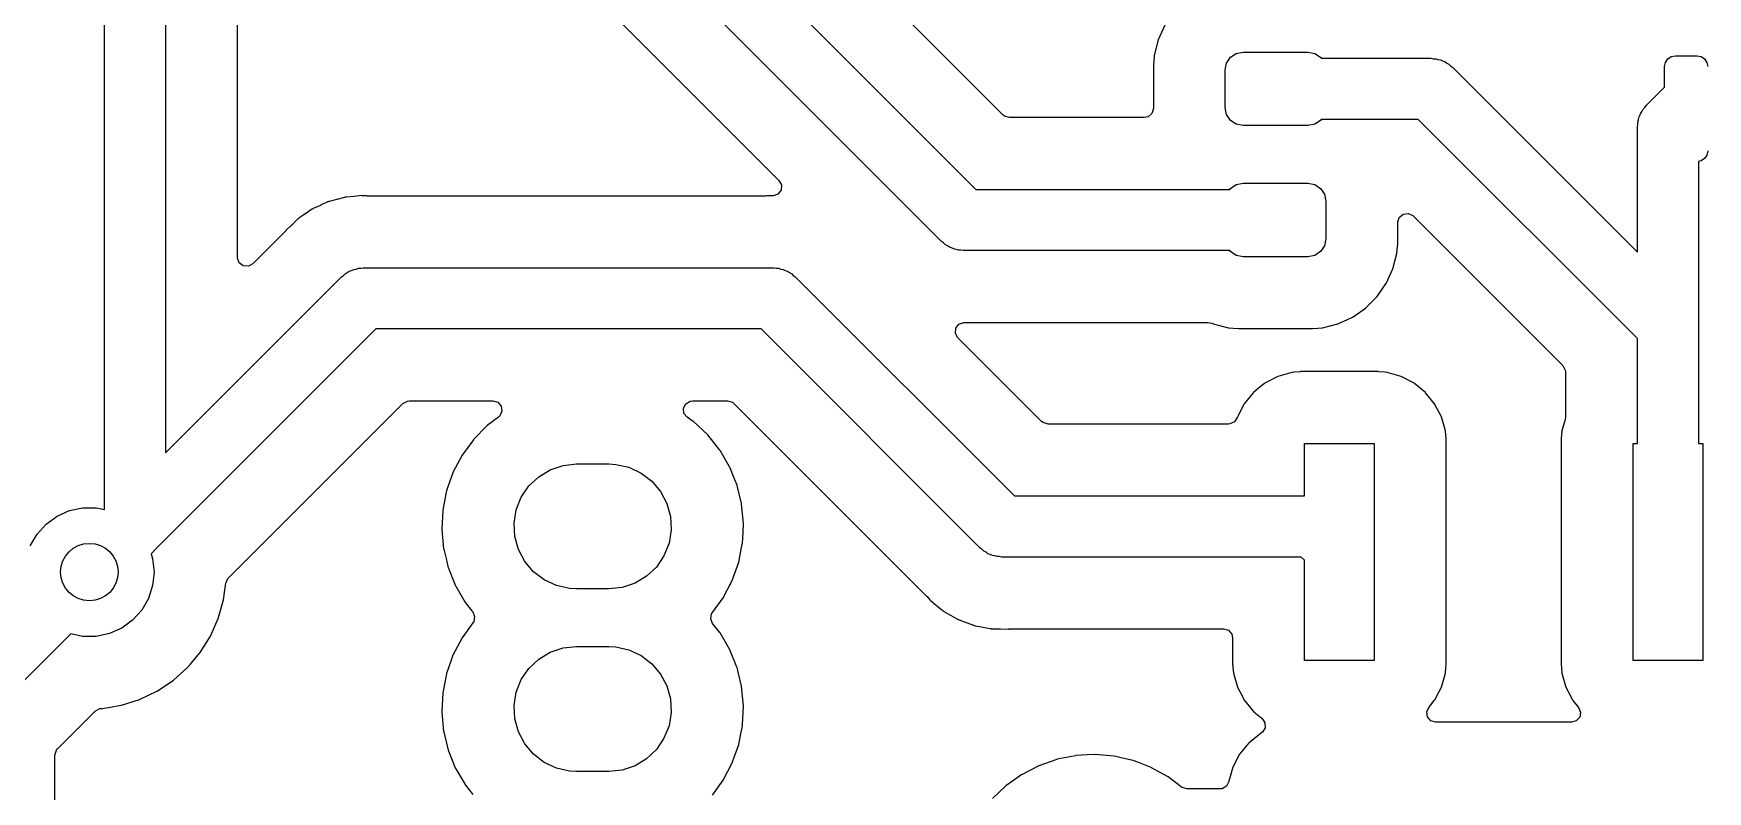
# Model space of a CAD drawing. Extents: x 86.3 to 160.1, y -151.8 to -76.2.
# Drawn here: x 109.71 to 133.01, y -100.84 to -90.29 of the extents above; entities that cross this region are included whole.
import ezdxf

# ---------------------------------------------------------------- set-up
doc = ezdxf.new("R2010")
doc.units = 0
doc.layers.add('BLACK', color=7, linetype='CONTINUOUS')

msp = doc.modelspace()

# ---------------------------------------------------------------- linework, layer by layer
at = {"layer": 'BLACK', "linetype": 'CONTINUOUS'}
for p, q in [((123.206, -91.4251), (117.946, -86.1652)), ((116.903, -86.5369), (122.829, -92.4625)), ((110.7, -96.9196), (110.7, -87.032)), ((111.55, -87.0322), (111.55, -96.129)), ((122.352, -93.188), (116.302, -87.1383)), ((112.55, -93.4093), (112.55, -87.5092)), ((115.926, -88.1773), (120.088, -92.3386)), ((125.366, -90.3809), (125.311, -90.5971)), ((125.459, -90.1779), (125.366, -90.3809)), ((125.309, -90.621), (125.301, -90.7254)), ((125.311, -90.5971), (125.309, -90.621)), ((126.319, -90.7043), (126.373, -90.6232)), ((126.373, -90.6232), (126.454, -90.569)), ((126.454, -90.569), (126.55, -90.55)), ((126.55, -90.55), (127.45, -90.55)), ((127.45, -90.55), (127.546, -90.569)), ((127.546, -90.569), (127.627, -90.6232)), ((127.627, -90.6232), (127.636, -90.6375)), ((127.636, -90.6375), (129.162, -90.6375)), ((129.162, -90.6375), (129.196, -90.6427)), ((132.459, -90.6464), (132.508, -90.6139)), ((132.508, -90.6139), (132.565, -90.6025)), ((132.565, -90.6025), (132.865, -90.6025)), ((132.865, -90.6025), (132.922, -90.6139)), ((132.922, -90.6139), (132.971, -90.6464)), ((125.301, -90.7254), (125.299, -90.7379)), ((125.299, -90.7379), (125.299, -91.336)), ((126.3, -90.8), (126.319, -90.7043)), ((126.3, -91.325), (126.3, -90.8)), ((129.196, -90.6427), (129.229, -90.6427)), ((129.229, -90.6427), (129.261, -90.6531)), ((129.261, -90.6531), (129.294, -90.6583)), ((129.294, -90.6583), (129.324, -90.6735)), ((129.324, -90.6735), (129.355, -90.6838)), ((129.355, -90.6838), (129.383, -90.7035)), ((129.383, -90.7035), (129.412, -90.7187)), ((129.412, -90.7187), (129.436, -90.7423)), ((129.436, -90.7423), (129.463, -90.762)), ((129.463, -90.762), (132.036, -93.335)), ((132.415, -90.7525), (132.426, -90.6951)), ((132.415, -91.0391), (132.415, -90.7525)), ((132.426, -90.6951), (132.459, -90.6464)), ((132.971, -90.6464), (133.004, -90.6951)), ((133.004, -90.6951), (133.015, -90.7525)), ((132.16, -91.2935), (132.414, -91.0395)), ((132.414, -91.0395), (132.415, -91.0391)), ((125.299, -91.336), (125.279, -91.4041)), ((126.319, -91.4207), (126.3, -91.325)), ((132.117, -91.3442), (132.141, -91.3205)), ((132.141, -91.3205), (132.16, -91.2935)), ((123.227, -91.442), (123.206, -91.4251)), ((123.295, -91.462), (123.227, -91.442)), ((125.173, -91.462), (123.295, -91.462)), ((125.226, -91.4506), (125.173, -91.462)), ((125.279, -91.4041), (125.226, -91.4506)), ((126.373, -91.5018), (126.319, -91.4207)), ((126.454, -91.556), (126.373, -91.5018)), ((126.55, -91.575), (126.454, -91.556)), ((127.546, -91.556), (127.45, -91.575)), ((127.627, -91.5018), (127.546, -91.556)), ((127.636, -91.4875), (127.627, -91.5018)), ((128.986, -91.4875), (127.636, -91.4875)), ((132.036, -94.537), (128.986, -91.4875)), ((132.036, -91.594), (132.041, -91.561)), ((132.041, -91.5275), (132.052, -91.4957)), ((132.041, -91.561), (132.041, -91.5275)), ((132.052, -91.4957), (132.057, -91.4627)), ((132.057, -91.4627), (132.072, -91.4329)), ((132.072, -91.4329), (132.082, -91.4011)), ((132.082, -91.4011), (132.102, -91.374)), ((132.102, -91.374), (132.117, -91.3442)), ((127.45, -91.575), (126.55, -91.575)), ((132.036, -93.335), (132.036, -91.594)), ((132.971, -92.0336), (132.922, -92.0661)), ((133.004, -91.9849), (132.971, -92.0336)), ((133.015, -91.9275), (133.004, -91.9849)), ((132.922, -92.0661), (132.886, -92.0733)), ((132.886, -92.0733), (132.886, -96)), ((120.117, -92.4717), (120.074, -92.5285)), ((120.088, -92.3386), (120.122, -92.4009)), ((120.122, -92.4009), (120.117, -92.4717)), ((122.829, -92.4625), (126.364, -92.4625)), ((126.364, -92.4625), (126.373, -92.4482)), ((126.373, -92.4482), (126.454, -92.394)), ((126.454, -92.394), (126.55, -92.375)), ((126.55, -92.375), (127.45, -92.375)), ((127.45, -92.375), (127.546, -92.394)), ((127.546, -92.394), (127.627, -92.4482)), ((127.627, -92.4482), (127.681, -92.5293)), ((113.596, -92.7352), (113.592, -92.7375)), ((113.6, -92.7329), (113.596, -92.7352)), ((113.604, -92.7299), (113.6, -92.7329)), ((113.705, -92.6847), (113.604, -92.7299)), ((113.706, -92.684), (113.705, -92.6847)), ((113.786, -92.6466), (113.706, -92.684)), ((113.801, -92.6396), (113.786, -92.6466)), ((113.806, -92.6373), (113.801, -92.6396)), ((113.801, -92.6396), (113.801, -92.6396)), ((113.811, -92.6359), (113.806, -92.6373)), ((113.816, -92.6343), (113.811, -92.6359)), ((113.82, -92.6328), (113.816, -92.6343)), ((113.825, -92.6306), (113.82, -92.6328)), ((113.83, -92.6292), (113.825, -92.6306)), ((113.864, -92.6203), (113.83, -92.6292)), ((113.83, -92.6292), (113.83, -92.6292)), ((113.931, -92.6029), (113.864, -92.6203)), ((113.933, -92.6025), (113.931, -92.6029)), ((114.039, -92.5733), (113.933, -92.6025)), ((114.045, -92.5728), (114.039, -92.5733)), ((114.049, -92.5719), (114.045, -92.5728)), ((114.054, -92.5711), (114.049, -92.5719)), ((114.059, -92.5698), (114.054, -92.5711)), ((114.064, -92.5693), (114.059, -92.5698)), ((114.169, -92.5605), (114.064, -92.5693)), ((114.064, -92.5693), (114.064, -92.5693)), ((114.17, -92.5603), (114.169, -92.5605)), ((114.243, -92.5532), (114.17, -92.5603)), ((114.28, -92.5495), (114.243, -92.5532)), ((114.285, -92.5499), (114.28, -92.5495)), ((114.346, -92.5542), (114.285, -92.5499)), ((114.285, -92.5499), (114.285, -92.5499)), ((114.355, -92.5545), (114.346, -92.5542)), ((119.902, -92.5545), (114.355, -92.5545)), ((119.92, -92.5532), (119.902, -92.5545)), ((119.921, -92.553), (119.92, -92.5532)), ((119.922, -92.5528), (119.921, -92.553)), ((119.928, -92.552), (119.922, -92.5528)), ((119.922, -92.5528), (119.922, -92.5528)), ((119.96, -92.5528), (119.928, -92.552)), ((119.996, -92.5536), (119.96, -92.5528)), ((120.007, -92.5533), (119.996, -92.5536)), ((120.074, -92.5285), (120.007, -92.5533)), ((127.681, -92.5293), (127.7, -92.625)), ((127.7, -92.625), (127.7, -93.15)), ((113.304, -92.9602), (113.229, -93.032)), ((113.306, -92.9581), (113.304, -92.9602)), ((113.369, -92.8947), (113.306, -92.9581)), ((113.388, -92.8777), (113.369, -92.8947)), ((113.391, -92.8753), (113.388, -92.8777)), ((113.395, -92.8727), (113.391, -92.8753)), ((113.396, -92.8721), (113.395, -92.8718)), ((113.395, -92.8718), (113.395, -92.8724)), ((113.395, -92.8724), (113.395, -92.8727)), ((113.4, -92.8687), (113.396, -92.8721)), ((113.404, -92.865), (113.4, -92.8687)), ((113.446, -92.8364), (113.404, -92.865)), ((113.495, -92.8035), (113.446, -92.8364)), ((113.496, -92.8025), (113.495, -92.8035)), ((113.582, -92.7428), (113.496, -92.8025)), ((113.587, -92.7398), (113.582, -92.7428)), ((113.582, -92.7428), (113.582, -92.7428)), ((113.592, -92.7375), (113.587, -92.7398)), ((128.701, -92.9207), (128.721, -92.8525)), ((128.701, -93.2121), (128.701, -92.9207)), ((128.721, -92.8525), (128.774, -92.806)), ((128.774, -92.806), (128.844, -92.7959)), ((128.844, -92.7959), (128.909, -92.8254)), ((128.909, -92.8254), (128.916, -92.8316)), ((128.916, -92.8316), (130.999, -94.9146)), ((113.212, -93.0523), (112.766, -93.4984)), ((113.224, -93.0384), (113.212, -93.0523)), ((113.225, -93.0363), (113.224, -93.0384)), ((113.229, -93.032), (113.225, -93.0363)), ((113.225, -93.0363), (113.225, -93.0363)), ((122.379, -93.2077), (122.352, -93.188)), ((127.7, -93.15), (127.681, -93.2457)), ((112.551, -93.4183), (112.55, -93.4093)), ((112.576, -93.4849), (112.551, -93.4183)), ((122.403, -93.2313), (122.379, -93.2077)), ((122.432, -93.2465), (122.403, -93.2313)), ((122.46, -93.2662), (122.432, -93.2465)), ((122.491, -93.2765), (122.46, -93.2662)), ((122.521, -93.2917), (122.491, -93.2765)), ((122.554, -93.2969), (122.521, -93.2917)), ((122.586, -93.3073), (122.554, -93.2969)), ((122.619, -93.3073), (122.586, -93.3073)), ((122.652, -93.3125), (122.619, -93.3073)), ((126.364, -93.3125), (122.652, -93.3125)), ((126.373, -93.3268), (126.364, -93.3125)), ((126.454, -93.381), (126.373, -93.3268)), ((126.55, -93.4), (126.454, -93.381)), ((127.45, -93.4), (126.55, -93.4)), ((127.546, -93.381), (127.45, -93.4)), ((127.627, -93.3268), (127.546, -93.381)), ((127.681, -93.2457), (127.627, -93.3268)), ((128.634, -93.5691), (128.689, -93.3529)), ((128.689, -93.3529), (128.701, -93.2121)), ((112.632, -93.5274), (112.576, -93.4849)), ((112.703, -93.5325), (112.632, -93.5274)), ((112.766, -93.4984), (112.703, -93.5325)), ((113.999, -93.6795), (114.027, -93.6598)), ((114.027, -93.6598), (114.05, -93.6362)), ((114.05, -93.6362), (114.08, -93.621)), ((114.08, -93.621), (114.107, -93.6013)), ((114.107, -93.6013), (114.139, -93.591)), ((114.139, -93.591), (114.169, -93.5758)), ((114.169, -93.5758), (114.202, -93.5706)), ((114.202, -93.5706), (114.234, -93.5602)), ((114.234, -93.5602), (114.267, -93.5602)), ((114.267, -93.5602), (114.3, -93.555)), ((114.3, -93.555), (120.015, -93.555)), ((120.015, -93.555), (120.048, -93.5602)), ((120.048, -93.5602), (120.081, -93.5602)), ((120.081, -93.5602), (120.113, -93.5706)), ((120.113, -93.5706), (120.146, -93.5758)), ((120.146, -93.5758), (120.176, -93.591)), ((120.176, -93.591), (120.208, -93.6013)), ((120.208, -93.6013), (120.235, -93.621)), ((120.235, -93.621), (120.265, -93.6362)), ((120.265, -93.6362), (120.288, -93.6598)), ((120.288, -93.6598), (120.316, -93.6795)), ((128.541, -93.7721), (128.634, -93.5691)), ((111.55, -96.129), (113.999, -93.6795)), ((120.316, -93.6795), (123.366, -96.73)), ((128.435, -93.9234), (128.537, -93.7767)), ((128.537, -93.7767), (128.541, -93.7721)), ((128.537, -93.7767), (128.537, -93.7767)), ((128.107, -94.2163), (128.251, -94.1164)), ((128.251, -94.1164), (128.255, -94.1132)), ((128.251, -94.1164), (128.251, -94.1164)), ((128.255, -94.1132), (128.413, -93.9554)), ((128.413, -93.9554), (128.435, -93.9234)), ((122.551, -94.3958), (122.593, -94.339)), ((122.593, -94.339), (122.66, -94.3142)), ((122.66, -94.3142), (122.672, -94.3139)), ((122.672, -94.3139), (122.707, -94.3147)), ((122.707, -94.3147), (122.74, -94.3155)), ((122.74, -94.3155), (122.745, -94.3147)), ((122.745, -94.3147), (122.746, -94.3145)), ((122.745, -94.3147), (122.745, -94.3147)), ((122.746, -94.3145), (122.748, -94.3143)), ((122.748, -94.3143), (122.766, -94.313)), ((122.766, -94.313), (126.059, -94.313)), ((126.059, -94.313), (126.111, -94.3244)), ((126.111, -94.3244), (126.126, -94.3312)), ((126.126, -94.3312), (126.131, -94.3335)), ((126.131, -94.3335), (126.347, -94.3891)), ((127.653, -94.3891), (127.869, -94.3335)), ((127.869, -94.3335), (127.874, -94.3312)), ((127.874, -94.3312), (127.991, -94.2776)), ((127.874, -94.3312), (127.874, -94.3312)), ((127.991, -94.2776), (128.072, -94.2406)), ((128.072, -94.2406), (128.107, -94.2163)), ((114.476, -94.405), (111.426, -97.4555)), ((119.839, -94.405), (114.476, -94.405)), ((122.889, -97.4555), (119.839, -94.405)), ((122.546, -94.4666), (122.551, -94.3958)), ((122.58, -94.5289), (122.546, -94.4666)), ((123.744, -95.6926), (122.58, -94.5289)), ((126.347, -94.3891), (126.411, -94.3943)), ((126.411, -94.3943), (126.485, -94.4003)), ((126.485, -94.4003), (126.485, -94.4003)), ((126.485, -94.4003), (126.488, -94.4005)), ((126.488, -94.4005), (127.512, -94.4005)), ((127.512, -94.4005), (127.515, -94.4003)), ((127.515, -94.4003), (127.589, -94.3943)), ((127.515, -94.4003), (127.515, -94.4003)), ((127.589, -94.3943), (127.653, -94.3891)), ((132.036, -96), (132.036, -94.537)), ((127.226, -95.0102), (127.031, -95.0663)), ((127.258, -95.0074), (127.226, -95.0102)), ((127.343, -94.9997), (127.258, -95.0074)), ((127.346, -94.9995), (127.343, -94.9997)), ((127.343, -94.9997), (127.343, -94.9997)), ((128.432, -94.9995), (127.346, -94.9995)), ((128.435, -94.9997), (128.432, -94.9995)), ((128.52, -95.0074), (128.435, -94.9997)), ((128.435, -94.9997), (128.435, -94.9997)), ((128.552, -95.0102), (128.52, -95.0074)), ((128.747, -95.0663), (128.552, -95.0102)), ((130.999, -94.9146), (131.033, -94.9769)), ((131.033, -94.9769), (131.035, -95.0037)), ((131.035, -95.0037), (131.035, -95.6324)), ((126.689, -95.2938), (126.607, -95.3947)), ((126.693, -95.2889), (126.689, -95.2938)), ((126.765, -95.2305), (126.693, -95.2889)), ((126.845, -95.1645), (126.765, -95.2305)), ((126.85, -95.1604), (126.845, -95.1645)), ((126.845, -95.1645), (126.845, -95.1645)), ((127.031, -95.0663), (126.85, -95.1604)), ((128.928, -95.1604), (128.747, -95.0663)), ((128.933, -95.1645), (128.928, -95.1604)), ((129.013, -95.2305), (128.933, -95.1645)), ((128.933, -95.1645), (128.933, -95.1645)), ((129.085, -95.2889), (129.013, -95.2305)), ((129.089, -95.2938), (129.085, -95.2889)), ((129.171, -95.3947), (129.089, -95.2938)), ((112.423, -97.8734), (114.854, -95.4424)), ((114.854, -95.4424), (114.916, -95.4084)), ((114.916, -95.4084), (114.943, -95.4055)), ((114.943, -95.4055), (116.106, -95.4055)), ((116.106, -95.4055), (116.174, -95.4255)), ((116.174, -95.4255), (116.221, -95.4792)), ((116.221, -95.4792), (116.231, -95.5494)), ((118.759, -95.5092), (118.79, -95.4457)), ((118.766, -95.5798), (118.759, -95.5092)), ((118.79, -95.4457), (118.851, -95.4094)), ((118.851, -95.4094), (118.883, -95.4055)), ((118.883, -95.4055), (119.372, -95.4055)), ((119.372, -95.4055), (119.44, -95.4255)), ((119.44, -95.4255), (119.461, -95.4424)), ((119.461, -95.4424), (122.143, -98.1239)), ((126.56, -95.4546), (126.47, -95.6265)), ((126.561, -95.4521), (126.56, -95.4546)), ((126.564, -95.4464), (126.561, -95.4521)), ((126.561, -95.4521), (126.561, -95.4521)), ((126.607, -95.3947), (126.564, -95.4464)), ((129.214, -95.4464), (129.171, -95.3947)), ((129.217, -95.4521), (129.214, -95.4464)), ((129.218, -95.4546), (129.217, -95.4521)), ((129.217, -95.4521), (129.217, -95.4521)), ((129.308, -95.6265), (129.218, -95.4546)), ((116.024, -95.7536), (115.841, -95.9412)), ((116.027, -95.7503), (116.024, -95.7536)), ((116.024, -95.7536), (116.024, -95.7536)), ((116.183, -95.6317), (116.027, -95.7503)), ((116.202, -95.614), (116.183, -95.6317)), ((116.231, -95.5494), (116.202, -95.614)), ((118.811, -95.635), (118.766, -95.5798)), ((118.894, -95.6928), (118.811, -95.635)), ((118.898, -95.6954), (118.894, -95.6928)), ((118.894, -95.6928), (118.894, -95.6928)), ((119.096, -95.8807), (118.898, -95.6954)), ((123.765, -95.7095), (123.744, -95.6926)), ((123.833, -95.7295), (123.765, -95.7095)), ((126.346, -95.7295), (123.833, -95.7295)), ((126.365, -95.7281), (126.346, -95.7295)), ((126.429, -95.6982), (126.365, -95.7281)), ((126.467, -95.6382), (126.429, -95.6982)), ((126.468, -95.6327), (126.467, -95.6382)), ((126.47, -95.6265), (126.468, -95.6327)), ((129.364, -95.8219), (129.308, -95.6265)), ((131.031, -95.6671), (130.986, -95.8219)), ((131.035, -95.6324), (131.031, -95.6671)), ((115.835, -95.9481), (115.68, -96.1602)), ((115.837, -95.9444), (115.835, -95.9481)), ((115.835, -95.9481), (115.835, -95.9481)), ((115.841, -95.9412), (115.837, -95.9444)), ((115.841, -95.9412), (115.841, -95.9412)), ((119.266, -96.0927), (119.096, -95.8807)), ((129.364, -95.8279), (129.364, -95.8219)), ((129.374, -95.9321), (129.364, -95.8279)), ((129.374, -95.9422), (129.374, -95.9321)), ((129.374, -99.0778), (129.374, -95.9422)), ((130.976, -95.9321), (130.975, -95.9422)), ((130.975, -95.9422), (130.975, -99.0778)), ((130.986, -95.8279), (130.976, -95.9321)), ((130.986, -95.8219), (130.986, -95.8279)), ((115.678, -96.1639), (115.551, -96.4041)), ((115.68, -96.1602), (115.678, -96.1639)), ((115.68, -96.1602), (115.68, -96.1602)), ((119.268, -96.0966), (119.266, -96.0927)), ((119.401, -96.323), (119.268, -96.0966)), ((119.268, -96.0966), (119.268, -96.0966)), ((127.404, -96.73), (127.404, -96)), ((127.404, -96), (128.374, -96)), ((128.374, -96), (128.374, -99.02)), ((131.976, -99.02), (131.976, -96)), ((131.976, -96), (132.036, -96)), ((132.886, -96), (132.946, -96)), ((132.946, -96), (132.946, -99.02)), ((115.55, -96.4085), (115.514, -96.5112)), ((115.551, -96.4041), (115.55, -96.4084)), ((115.55, -96.4084), (115.55, -96.4085)), ((116.607, -96.5911), (116.744, -96.462)), ((116.744, -96.462), (116.905, -96.3652)), ((116.905, -96.3652), (117.083, -96.3053)), ((117.083, -96.3053), (117.27, -96.285)), ((117.27, -96.285), (117.72, -96.285)), ((117.72, -96.285), (117.817, -96.2904)), ((117.817, -96.2904), (118, -96.3314)), ((118, -96.3314), (118.171, -96.4108)), ((118.171, -96.4108), (118.32, -96.525)), ((119.403, -96.327), (119.401, -96.323)), ((119.401, -96.323), (119.401, -96.323)), ((119.405, -96.3312), (119.403, -96.327)), ((119.476, -96.5077), (119.405, -96.3312)), ((119.405, -96.3312), (119.405, -96.3312)), ((115.457, -96.6793), (115.424, -96.8469)), ((115.461, -96.6601), (115.457, -96.6793)), ((115.514, -96.5112), (115.461, -96.6601)), ((116.502, -96.7466), (116.607, -96.5911)), ((118.32, -96.525), (118.441, -96.6685)), ((118.441, -96.6685), (118.529, -96.8347)), ((119.505, -96.5786), (119.476, -96.5077)), ((119.506, -96.583), (119.505, -96.5786)), ((119.567, -96.8347), (119.506, -96.583)), ((110.212, -96.934), (110.396, -96.8949)), ((110.396, -96.8949), (110.584, -96.8949)), ((110.584, -96.8949), (110.7, -96.9196)), ((115.424, -96.8469), (115.408, -96.9264)), ((115.408, -96.9264), (115.408, -96.931)), ((116.401, -97.1064), (116.432, -96.921)), ((116.432, -96.921), (116.502, -96.7466)), ((118.529, -96.8347), (118.579, -97.0159)), ((119.569, -96.8422), (119.567, -96.8347)), ((119.595, -97.1124), (119.569, -96.8422)), ((123.366, -96.73), (127.404, -96.73)), ((109.762, -97.261), (109.888, -97.1212)), ((109.888, -97.1212), (110.04, -97.0106)), ((110.04, -97.0106), (110.212, -96.934)), ((115.408, -96.931), (115.395, -97.1911)), ((115.408, -96.931), (115.408, -96.931)), ((116.411, -97.2941), (116.401, -97.1064)), ((118.579, -97.0159), (118.589, -97.2036)), ((119.584, -97.329), (119.595, -97.117)), ((119.595, -97.117), (119.595, -97.1124)), ((119.595, -97.117), (119.595, -97.117)), ((109.668, -97.4239), (109.762, -97.261)), ((115.395, -97.1911), (115.395, -97.1975)), ((115.395, -97.1975), (115.421, -97.4678)), ((116.461, -97.4753), (116.411, -97.2941)), ((118.558, -97.389), (118.488, -97.5634)), ((118.589, -97.2036), (118.558, -97.389)), ((119.569, -97.4496), (119.581, -97.388)), ((119.581, -97.388), (119.582, -97.3836)), ((119.581, -97.388), (119.581, -97.388)), ((119.582, -97.3836), (119.584, -97.329)), ((111.426, -97.4555), (111.348, -97.5333)), ((111.348, -97.5333), (111.37, -97.6029)), ((111.37, -97.6029), (111.39, -97.79)), ((111.426, -97.4555), (111.426, -97.4555)), ((115.421, -97.4678), (115.422, -97.4722)), ((115.422, -97.4722), (115.422, -97.4722)), ((115.422, -97.4722), (115.454, -97.6024)), ((115.454, -97.6024), (115.485, -97.7314)), ((116.549, -97.6415), (116.461, -97.4753)), ((118.488, -97.5634), (118.383, -97.7189)), ((119.529, -97.6499), (119.569, -97.4496)), ((122.917, -97.4752), (122.889, -97.4555)), ((122.94, -97.4988), (122.917, -97.4752)), ((122.97, -97.514), (122.94, -97.4988)), ((122.997, -97.5337), (122.97, -97.514)), ((123.029, -97.544), (122.997, -97.5337)), ((123.059, -97.5592), (123.029, -97.544)), ((123.092, -97.5644), (123.059, -97.5592)), ((123.124, -97.5748), (123.092, -97.5644)), ((123.157, -97.5748), (123.124, -97.5748)), ((123.19, -97.58), (123.157, -97.5748)), ((127.358, -97.58), (123.19, -97.58)), ((127.404, -97.626), (127.358, -97.58)), ((127.404, -99.02), (127.404, -97.626)), ((111.39, -97.79), (111.37, -97.9771)), ((115.485, -97.7314), (115.487, -97.7357)), ((115.487, -97.7357), (115.487, -97.7357)), ((115.487, -97.7357), (115.577, -97.9585)), ((116.67, -97.785), (116.549, -97.6415)), ((116.819, -97.8992), (116.67, -97.785)), ((118.246, -97.848), (118.085, -97.9448)), ((118.383, -97.7189), (118.246, -97.848)), ((119.439, -97.9059), (119.529, -97.6499)), ((111.37, -97.9771), (111.312, -98.1561)), ((112.356, -98.1764), (112.374, -98.0404)), ((112.374, -98.0404), (112.387, -97.9458)), ((112.387, -97.9458), (112.416, -97.8809)), ((112.416, -97.8809), (112.423, -97.8734)), ((115.577, -97.9585), (115.587, -97.983)), ((115.587, -97.983), (115.589, -97.987)), ((115.589, -97.987), (115.589, -97.987)), ((115.589, -97.987), (115.717, -98.2044)), ((116.99, -97.9786), (116.819, -97.8992)), ((117.173, -98.0196), (116.99, -97.9786)), ((117.27, -98.025), (117.173, -98.0196)), ((117.72, -98.025), (117.27, -98.025)), ((117.907, -98.0047), (117.72, -98.025)), ((118.085, -97.9448), (117.907, -98.0047)), ((119.312, -98.1461), (119.439, -97.9059)), ((111.218, -98.319), (111.092, -98.4588)), ((111.312, -98.1561), (111.218, -98.319)), ((112.283, -98.4354), (112.356, -98.1764)), ((115.717, -98.2044), (115.724, -98.2173)), ((115.724, -98.2173), (115.813, -98.3277)), ((115.813, -98.3277), (115.825, -98.3436)), ((119.161, -98.3536), (119.312, -98.1461)), ((122.143, -98.1239), (122.149, -98.1304)), ((122.149, -98.1304), (122.189, -98.1766)), ((122.189, -98.1766), (122.193, -98.1807)), ((122.193, -98.1807), (122.278, -98.2506)), ((122.278, -98.2506), (122.279, -98.2515)), ((122.279, -98.2515), (122.287, -98.258)), ((122.287, -98.258), (122.349, -98.3104)), ((122.349, -98.3104), (122.363, -98.3226)), ((122.363, -98.3226), (122.368, -98.3253)), ((122.368, -98.3253), (122.372, -98.328)), ((122.372, -98.328), (122.376, -98.3307)), ((111.092, -98.4588), (110.94, -98.5694)), ((112.174, -98.6816), (112.283, -98.4354)), ((115.829, -98.4964), (115.678, -98.7039)), ((115.825, -98.3436), (115.852, -98.4093)), ((115.839, -98.4791), (115.829, -98.4964)), ((115.852, -98.4093), (115.839, -98.4791)), ((119.138, -98.4407), (119.151, -98.3709)), ((119.165, -98.5064), (119.138, -98.4407)), ((119.151, -98.3709), (119.161, -98.3536)), ((119.266, -98.6327), (119.165, -98.5064)), ((122.376, -98.3307), (122.38, -98.334)), ((122.38, -98.334), (122.384, -98.3367)), ((122.384, -98.3367), (122.384, -98.3367)), ((122.384, -98.3367), (122.475, -98.3885)), ((122.475, -98.3885), (122.477, -98.3894)), ((122.477, -98.3894), (122.572, -98.4452)), ((122.572, -98.4452), (122.577, -98.4471)), ((122.577, -98.4471), (122.581, -98.4492)), ((122.581, -98.4492), (122.585, -98.4511)), ((122.585, -98.4511), (122.59, -98.4537)), ((122.59, -98.4537), (122.595, -98.4555)), ((122.595, -98.4555), (122.595, -98.4555)), ((122.595, -98.4555), (122.693, -98.4913)), ((122.693, -98.4913), (122.695, -98.4919)), ((122.695, -98.4919), (122.707, -98.4964)), ((122.707, -98.4964), (122.798, -98.5309)), ((122.798, -98.5309), (122.803, -98.5319)), ((122.803, -98.5319), (122.808, -98.5332)), ((122.808, -98.5332), (122.812, -98.5344)), ((122.812, -98.5344), (122.817, -98.5363)), ((122.817, -98.5363), (122.905, -98.5521)), ((122.905, -98.5521), (122.926, -98.5559)), ((122.926, -98.5559), (122.927, -98.5562)), ((122.927, -98.5562), (123.03, -98.5763)), ((110.231, -98.65), (109.01, -99.871)), ((110.396, -98.6851), (110.231, -98.65)), ((110.584, -98.6851), (110.396, -98.6851)), ((110.768, -98.646), (110.584, -98.6851)), ((110.94, -98.5694), (110.768, -98.646)), ((112.031, -98.9099), (112.174, -98.6816)), ((115.678, -98.7039), (115.551, -98.9441)), ((119.268, -98.6366), (119.266, -98.6327)), ((119.401, -98.863), (119.268, -98.6366)), ((119.268, -98.6366), (119.268, -98.6366)), ((123.03, -98.5763), (123.035, -98.5773)), ((123.035, -98.5773), (123.041, -98.5774)), ((123.041, -98.5774), (123.046, -98.578)), ((123.046, -98.578), (123.046, -98.5783)), ((123.046, -98.5783), (123.047, -98.5785)), ((123.047, -98.5785), (123.047, -98.5781)), ((123.047, -98.5781), (123.051, -98.5786)), ((123.051, -98.5786), (123.055, -98.5793)), ((123.055, -98.5793), (123.06, -98.5795)), ((123.06, -98.5795), (123.06, -98.5795)), ((123.06, -98.5795), (123.079, -98.5804)), ((123.079, -98.5804), (123.079, -98.5804)), ((123.079, -98.5804), (123.081, -98.5805)), ((123.081, -98.5805), (123.17, -98.5805)), ((123.17, -98.5805), (123.173, -98.5805)), ((123.173, -98.5805), (123.277, -98.583)), ((123.277, -98.583), (123.283, -98.5822)), ((123.283, -98.5822), (123.284, -98.582)), ((123.283, -98.5822), (123.283, -98.5822)), ((123.284, -98.582), (123.285, -98.5818)), ((123.285, -98.5818), (123.303, -98.5805)), ((123.303, -98.5805), (126.277, -98.5805)), ((126.277, -98.5805), (126.346, -98.6005)), ((126.346, -98.6005), (126.392, -98.6542)), ((126.392, -98.6542), (126.403, -98.7065)), ((126.403, -98.7065), (126.403, -99.0778)), ((111.893, -99.075), (112.029, -98.9133)), ((112.029, -98.9133), (112.031, -98.9099)), ((112.029, -98.9133), (112.029, -98.9133)), ((115.55, -98.9484), (115.521, -99.03)), ((115.551, -98.9441), (115.55, -98.9484)), ((115.55, -98.9484), (115.55, -98.9484)), ((116.607, -99.1311), (116.744, -99.002)), ((116.744, -99.002), (116.905, -98.9052)), ((116.905, -98.9052), (117.083, -98.8453)), ((117.083, -98.8453), (117.27, -98.825)), ((117.27, -98.825), (117.72, -98.825)), ((117.72, -98.825), (117.817, -98.8304)), ((117.817, -98.8304), (118, -98.8714)), ((118, -98.8714), (118.171, -98.9508)), ((118.171, -98.9508), (118.32, -99.065)), ((119.403, -98.867), (119.401, -98.863)), ((119.401, -98.863), (119.401, -98.863)), ((119.405, -98.8712), (119.403, -98.867)), ((119.503, -99.1143), (119.405, -98.8712)), ((119.405, -98.8712), (119.405, -98.8712)), ((128.374, -99.02), (127.404, -99.02)), ((132.946, -99.02), (131.976, -99.02)), ((111.661, -99.2926), (111.855, -99.1189)), ((111.855, -99.1189), (111.858, -99.116)), ((111.858, -99.116), (111.893, -99.075)), ((115.46, -99.2046), (115.413, -99.4451)), ((115.461, -99.2001), (115.46, -99.2046)), ((115.521, -99.03), (115.461, -99.2001)), ((116.502, -99.2866), (116.607, -99.1311)), ((118.32, -99.065), (118.441, -99.2085)), ((118.441, -99.2085), (118.529, -99.3747)), ((119.505, -99.1186), (119.503, -99.1143)), ((119.525, -99.2001), (119.505, -99.1186)), ((119.568, -99.3767), (119.525, -99.2001)), ((126.403, -99.0778), (126.404, -99.0806)), ((126.404, -99.0806), (126.404, -99.0806)), ((126.404, -99.0806), (126.407, -99.1189)), ((126.407, -99.1189), (126.414, -99.1981)), ((126.414, -99.1981), (126.47, -99.3935)), ((129.308, -99.3935), (129.364, -99.1981)), ((129.364, -99.1981), (129.371, -99.1189)), ((129.371, -99.1189), (129.374, -99.0806)), ((129.374, -99.0806), (129.374, -99.0778)), ((129.374, -99.0806), (129.374, -99.0806)), ((130.975, -99.0778), (130.976, -99.0806)), ((130.976, -99.0806), (130.976, -99.0806)), ((130.976, -99.0806), (130.979, -99.1189)), ((130.979, -99.1189), (130.986, -99.1981)), ((130.986, -99.1981), (131.042, -99.3935)), ((111.195, -99.5596), (111.43, -99.447)), ((111.43, -99.447), (111.434, -99.4451)), ((111.43, -99.447), (111.43, -99.447)), ((111.434, -99.4451), (111.453, -99.4324)), ((111.453, -99.4324), (111.654, -99.298)), ((111.654, -99.298), (111.658, -99.2955)), ((111.654, -99.298), (111.654, -99.298)), ((111.658, -99.2955), (111.661, -99.2926)), ((111.661, -99.2926), (111.661, -99.2926)), ((115.408, -99.471), (115.395, -99.7311)), ((115.413, -99.4451), (115.408, -99.4664)), ((115.408, -99.4664), (115.408, -99.471)), ((115.408, -99.471), (115.408, -99.471)), ((116.401, -99.6464), (116.432, -99.461)), ((116.432, -99.461), (116.502, -99.2866)), ((118.529, -99.3747), (118.579, -99.5559)), ((119.569, -99.3822), (119.568, -99.3767)), ((119.595, -99.6525), (119.569, -99.3822)), ((126.47, -99.3935), (126.534, -99.5145)), ((129.244, -99.5145), (129.308, -99.3935)), ((131.042, -99.3935), (131.106, -99.5145)), ((110.047, -100.249), (110.572, -99.724)), ((110.572, -99.724), (110.634, -99.69)), ((110.634, -99.69), (110.658, -99.6872)), ((110.658, -99.6872), (110.669, -99.6869)), ((110.669, -99.6869), (110.783, -99.6679)), ((110.783, -99.6679), (110.93, -99.6434)), ((110.93, -99.6434), (110.935, -99.6427)), ((110.93, -99.6434), (110.93, -99.6434)), ((110.935, -99.6427), (110.939, -99.6414)), ((110.939, -99.6414), (111.187, -99.5629)), ((110.939, -99.6414), (110.939, -99.6414)), ((111.187, -99.5629), (111.191, -99.5616)), ((111.187, -99.5629), (111.187, -99.5629)), ((111.191, -99.5616), (111.195, -99.5596)), ((111.195, -99.5596), (111.195, -99.5596)), ((116.411, -99.8341), (116.401, -99.6464)), ((118.579, -99.5559), (118.589, -99.7436)), ((119.582, -99.9092), (119.595, -99.657)), ((119.595, -99.657), (119.595, -99.6525)), ((119.595, -99.657), (119.595, -99.657)), ((126.534, -99.5145), (126.558, -99.5616)), ((126.558, -99.5616), (126.564, -99.5736)), ((126.564, -99.5736), (126.568, -99.5785)), ((126.568, -99.5785), (126.568, -99.5785)), ((126.568, -99.5785), (126.65, -99.6784)), ((126.65, -99.6784), (126.693, -99.7311)), ((129.105, -99.7356), (129.132, -99.6739)), ((129.132, -99.6739), (129.21, -99.5785)), ((129.21, -99.5785), (129.214, -99.5736)), ((129.21, -99.5785), (129.21, -99.5785)), ((129.214, -99.5736), (129.22, -99.5616)), ((129.22, -99.5616), (129.244, -99.5145)), ((131.106, -99.5145), (131.13, -99.5616)), ((131.13, -99.5616), (131.136, -99.5736)), ((131.136, -99.5736), (131.14, -99.5785)), ((131.14, -99.5785), (131.14, -99.5785)), ((131.14, -99.5785), (131.218, -99.6739)), ((131.218, -99.6739), (131.246, -99.7393)), ((115.395, -99.7311), (115.395, -99.7375)), ((115.395, -99.7375), (115.421, -100.008)), ((116.461, -100.015), (116.411, -99.8341)), ((118.558, -99.929), (118.488, -100.103)), ((118.589, -99.7436), (118.558, -99.929)), ((119.554, -100.065), (119.581, -99.928)), ((119.581, -99.928), (119.582, -99.9236)), ((119.581, -99.928), (119.581, -99.928)), ((119.582, -99.9236), (119.582, -99.9092)), ((126.693, -99.7311), (126.698, -99.7351)), ((126.698, -99.7351), (126.812, -99.8286)), ((126.812, -99.8286), (126.853, -99.8872)), ((126.855, -99.9581), (126.818, -100.019)), ((126.853, -99.8872), (126.855, -99.9581)), ((129.115, -99.8058), (129.105, -99.7356)), ((129.161, -99.8595), (129.115, -99.8058)), ((129.229, -99.8795), (129.161, -99.8595)), ((131.121, -99.8795), (129.229, -99.8795)), ((131.185, -99.8615), (131.121, -99.8795)), ((131.234, -99.8092), (131.185, -99.8615)), ((131.246, -99.7393), (131.234, -99.8092)), ((115.421, -100.008), (115.422, -100.012)), ((115.422, -100.012), (115.422, -100.012)), ((115.422, -100.012), (115.436, -100.072)), ((115.436, -100.072), (115.485, -100.271)), ((116.549, -100.181), (116.461, -100.015)), ((116.67, -100.325), (116.549, -100.181)), ((118.488, -100.103), (118.383, -100.259)), ((119.502, -100.267), (119.529, -100.19)), ((119.529, -100.19), (119.554, -100.065)), ((126.615, -100.186), (126.5, -100.326)), ((126.625, -100.174), (126.615, -100.186)), ((126.629, -100.169), (126.625, -100.174)), ((126.733, -100.084), (126.629, -100.169)), ((126.781, -100.044), (126.733, -100.084)), ((126.786, -100.04), (126.781, -100.044)), ((126.781, -100.044), (126.781, -100.044)), ((126.792, -100.037), (126.786, -100.04)), ((126.797, -100.034), (126.792, -100.037)), ((126.818, -100.019), (126.797, -100.034)), ((126.797, -100.034), (126.797, -100.034)), ((110.01, -100.338), (110.031, -100.27)), ((110.01, -102.862), (110.01, -100.338)), ((110.031, -100.27), (110.047, -100.249)), ((115.485, -100.271), (115.487, -100.276)), ((115.487, -100.276), (115.487, -100.276)), ((115.487, -100.276), (115.583, -100.513)), ((116.819, -100.439), (116.67, -100.325)), ((118.246, -100.388), (118.085, -100.485)), ((118.383, -100.259), (118.246, -100.388)), ((119.439, -100.446), (119.471, -100.353)), ((119.471, -100.353), (119.502, -100.267)), ((123.957, -100.397), (123.703, -100.486)), ((123.962, -100.396), (123.957, -100.397)), ((124.217, -100.346), (123.962, -100.396)), ((123.962, -100.396), (123.962, -100.396)), ((124.221, -100.345), (124.217, -100.346)), ((124.217, -100.346), (124.217, -100.346)), ((124.376, -100.336), (124.221, -100.345)), ((124.485, -100.33), (124.376, -100.336)), ((124.49, -100.33), (124.485, -100.33)), ((124.485, -100.33), (124.485, -100.33)), ((124.758, -100.353), (124.49, -100.33)), ((124.872, -100.379), (124.758, -100.353)), ((125.016, -100.413), (124.872, -100.379)), ((125.02, -100.414), (125.016, -100.413)), ((125.016, -100.413), (125.016, -100.413)), ((125.082, -100.438), (125.02, -100.414)), ((126.5, -100.326), (126.406, -100.507)), ((115.583, -100.513), (115.587, -100.523)), ((115.587, -100.523), (115.589, -100.527)), ((115.589, -100.527), (115.589, -100.527)), ((115.589, -100.527), (115.692, -100.702)), ((116.99, -100.519), (116.819, -100.439)), ((117.173, -100.56), (116.99, -100.519)), ((117.27, -100.565), (117.173, -100.56)), ((117.72, -100.565), (117.27, -100.565)), ((117.907, -100.545), (117.72, -100.565)), ((118.085, -100.485), (117.907, -100.545)), ((119.312, -100.686), (119.439, -100.446)), ((123.416, -100.645), (123.245, -100.767)), ((123.461, -100.613), (123.416, -100.645)), ((123.464, -100.61), (123.461, -100.613)), ((123.461, -100.613), (123.461, -100.613)), ((123.703, -100.486), (123.464, -100.61)), ((125.267, -100.509), (125.082, -100.438)), ((125.271, -100.511), (125.267, -100.509)), ((125.267, -100.509), (125.267, -100.509)), ((125.275, -100.513), (125.271, -100.511)), ((125.495, -100.636), (125.275, -100.513)), ((125.275, -100.513), (125.275, -100.513)), ((125.506, -100.642), (125.495, -100.636)), ((125.669, -100.767), (125.506, -100.642)), ((126.406, -100.507), (126.35, -100.702)), ((115.692, -100.702), (115.724, -100.757)), ((115.724, -100.757), (115.825, -100.884)), ((119.161, -100.894), (119.312, -100.686)), ((123.242, -100.77), (123.061, -100.943)), ((123.245, -100.767), (123.242, -100.77)), ((123.242, -100.77), (123.242, -100.77)), ((125.691, -100.784), (125.669, -100.767)), ((125.699, -100.789), (125.691, -100.784)), ((125.768, -100.809), (125.699, -100.789)), ((126.226, -100.809), (125.768, -100.809)), ((126.257, -100.806), (126.226, -100.809)), ((126.318, -100.77), (126.257, -100.806)), ((126.35, -100.707), (126.318, -100.77)), ((126.35, -100.702), (126.35, -100.707))]:
    msp.add_line(p, q, dxfattribs=at)
at = {"layer": 'BLACK'}
msp.add_circle((110.49, -97.79), 0.4, dxfattribs=at)

doc.saveas('drawing.dxf')
